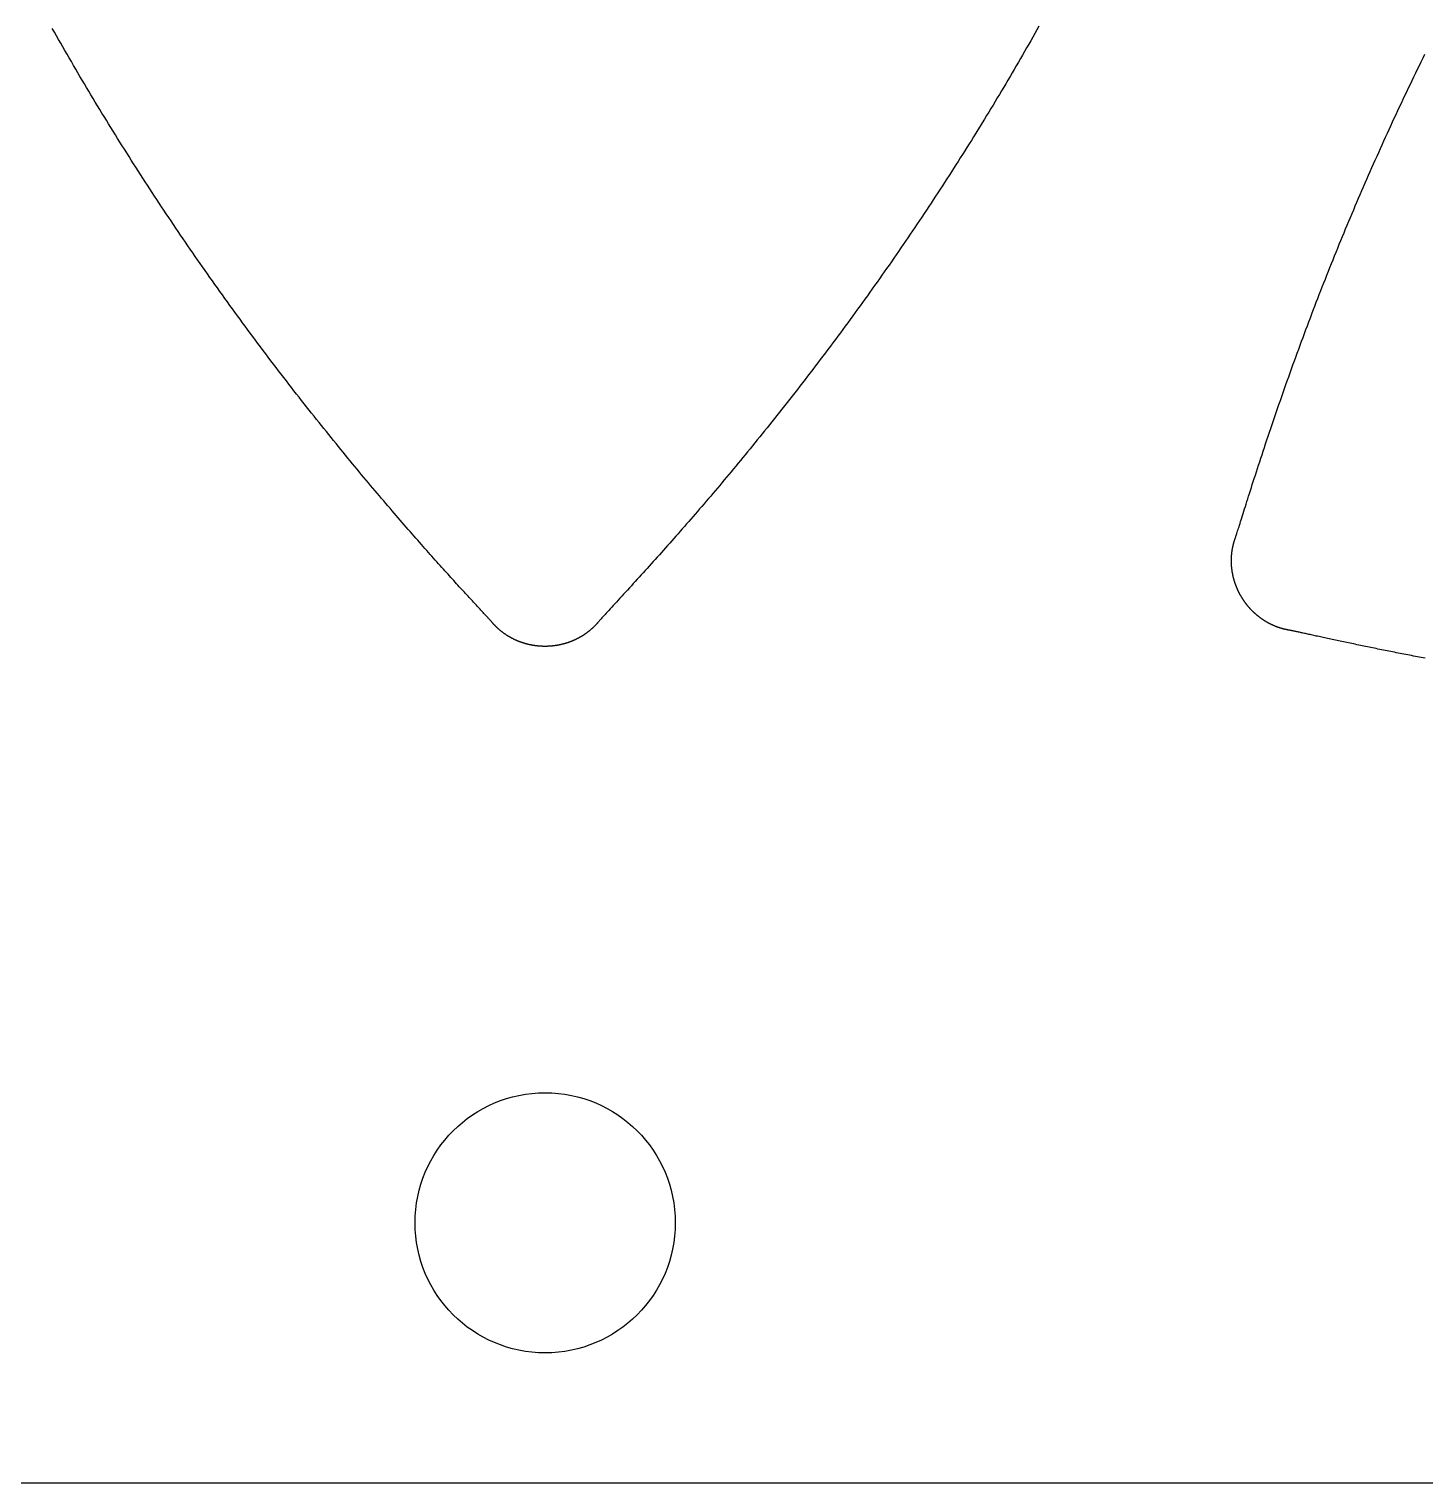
# Model space of a CAD drawing. Extents: x -3 to 136, y 0 to 121.
# Drawn here: x 60.72 to 76.81, y 0 to 16.77 of the extents above; entities that cross this region are included whole.
import ezdxf

# ---------------------------------------------------------------- set-up
doc = ezdxf.new("R2010")
doc.units = 0
doc.layers.get('0').update_dxf_attribs({"linetype": 'CONTINUOUS'})

msp = doc.modelspace()

# ---------------------------------------------------------------- linework, layer by layer
msp.add_lwpolyline([(69.26408, 119.9689, 0.57735027), (64.06792, 119.9689), (-2.59808, 4.5, 0.57735027), (0, 0), (133.332, 0, 0.57735027), (135.93008, 4.5)], format="xyb", close=True)
for points in [[(66.0516, 9.92688, 0), (66.049, 9.92993, 0), (66.046, 9.93335, 0), (66.0428, 9.93712, 0), (66.0391, 9.94126, 0), (66.0351, 9.94575, 0), (66.0308, 9.95061, 0), (66.0261, 9.95582, 0), (66.021, 9.96138, 0), (66.0156, 9.9673, 0), (66.0099, 9.97358, 0), (66.0038, 9.9802, 0), (65.9974, 9.98717, 0), (65.9907, 9.9945, 0), (65.9837, 10.0022, 0), (65.9763, 10.0102, 0), (65.9685, 10.0185, 0), (65.9605, 10.0273, 0), (65.9521, 10.0363, 0), (65.9435, 10.0457, 0), (65.9345, 10.0554, 0), (65.9251, 10.0655, 0), (65.9155, 10.0759, 0), (65.9056, 10.0866, 0), (65.8953, 10.0977, 0), (65.8848, 10.1091, 0), (65.8739, 10.1209, 0), (65.8628, 10.1329, 0), (65.8513, 10.1453, 0), (65.8396, 10.1581, 0), (65.8275, 10.1711, 0), (65.8152, 10.1845, 0), (65.8026, 10.1982, 0), (65.7897, 10.2122, 0), (65.7765, 10.2266, 0), (65.763, 10.2413, 0), (65.7492, 10.2562, 0), (65.7352, 10.2715, 0), (65.7209, 10.2872, 0), (65.7063, 10.3031, 0), (65.6914, 10.3194, 0), (65.6763, 10.3359, 0), (65.6609, 10.3528, 0), (65.6452, 10.37, 0), (65.6293, 10.3875, 0), (65.6131, 10.4053, 0), (65.5967, 10.4234, 0), (65.58, 10.4418, 0), (65.5631, 10.4605, 0), (65.5459, 10.4795, 0), (65.5284, 10.4988, 0), (65.5107, 10.5185, 0), (65.4928, 10.5384, 0), (65.4746, 10.5586, 0), (65.4562, 10.5791, 0), (65.4376, 10.5999, 0), (65.4187, 10.621, 0), (65.3996, 10.6424, 0), (65.3802, 10.664, 0), (65.3606, 10.686, 0), (65.3408, 10.7083, 0), (65.3208, 10.7308, 0), (65.3006, 10.7536, 0), (65.2801, 10.7767, 0), (65.2594, 10.8001, 0), (65.2386, 10.8238, 0), (65.2175, 10.8477, 0), (65.1962, 10.872, 0), (65.1746, 10.8965, 0), (65.1529, 10.9213, 0), (65.131, 10.9463, 0), (65.1089, 10.9716, 0), (65.0866, 10.9972, 0), (65.0641, 11.0231, 0), (65.0413, 11.0493, 0), (65.0185, 11.0757, 0), (64.9954, 11.1023, 0), (64.9721, 11.1293, 0), (64.9486, 11.1565, 0), (64.925, 11.184, 0), (64.9012, 11.2117, 0), (64.8772, 11.2397, 0), (64.853, 11.2679, 0), (64.8287, 11.2964, 0), (64.8042, 11.3252, 0), (64.7795, 11.3542, 0), (64.7547, 11.3835, 0), (64.7297, 11.413, 0), (64.7045, 11.4428, 0), (64.6792, 11.4728, 0), (64.6537, 11.5031, 0), (64.6281, 11.5336, 0), (64.6023, 11.5644, 0), (64.5764, 11.5954, 0), (64.5503, 11.6267, 0), (64.5241, 11.6582, 0), (64.4977, 11.6899, 0), (64.4712, 11.7219, 0), (64.4446, 11.7541, 0), (64.4178, 11.7865, 0), (64.3909, 11.8192, 0), (64.3639, 11.8522, 0), (64.3367, 11.8853, 0), (64.3094, 11.9187, 0), (64.282, 11.9523, 0), (64.2545, 11.9862, 0), (64.2268, 12.0202, 0), (64.199, 12.0545, 0), (64.1712, 12.0891, 0), (64.1432, 12.1238, 0), (64.115, 12.1588, 0), (64.0868, 12.194, 0), (64.0585, 12.2294, 0), (64.0301, 12.265, 0), (64.0016, 12.3009, 0), (63.9729, 12.3369, 0), (63.9442, 12.3732, 0), (63.9154, 12.4097, 0), (63.8865, 12.4464, 0), (63.8575, 12.4833, 0), (63.8284, 12.5204, 0), (63.7993, 12.5578, 0), (63.77, 12.5953, 0), (63.7407, 12.633, 0), (63.7113, 12.671, 0), (63.6818, 12.7091, 0), (63.6523, 12.7475, 0), (63.6226, 12.786, 0), (63.593, 12.8248, 0), (63.5632, 12.8637, 0), (63.5334, 12.9029, 0), (63.5035, 12.9422, 0), (63.4736, 12.9818, 0), (63.4436, 13.0214, 0), (63.4137, 13.0611, 0), (63.3839, 13.1008, 0), (63.3542, 13.1406, 0), (63.3245, 13.1804, 0), (63.2949, 13.2202, 0), (63.2653, 13.26, 0), (63.2358, 13.2999, 0), (63.2064, 13.3398, 0), (63.177, 13.3798, 0), (63.1477, 13.4198, 0), (63.1184, 13.4598, 0), (63.0893, 13.4999, 0), (63.0601, 13.54, 0), (63.0311, 13.5801, 0), (63.0021, 13.6203, 0), (62.9732, 13.6605, 0), (62.9443, 13.7007, 0), (62.9155, 13.7409, 0), (62.8868, 13.7812, 0), (62.8581, 13.8216, 0), (62.8295, 13.8619, 0), (62.8009, 13.9023, 0), (62.7724, 13.9428, 0), (62.744, 13.9832, 0), (62.7156, 14.0238, 0), (62.6873, 14.0643, 0), (62.6591, 14.1049, 0), (62.6309, 14.1455, 0), (62.6028, 14.1861, 0), (62.5748, 14.2268, 0), (62.5468, 14.2675, 0), (62.5189, 14.3082, 0), (62.491, 14.349, 0), (62.4632, 14.3898, 0), (62.4355, 14.4307, 0), (62.4078, 14.4716, 0), (62.3802, 14.5125, 0), (62.3527, 14.5535, 0), (62.3252, 14.5944, 0), (62.2978, 14.6355, 0), (62.2704, 14.6765, 0), (62.2432, 14.7176, 0), (62.2159, 14.7588, 0), (62.1888, 14.7999, 0), (62.1617, 14.8411, 0), (62.1346, 14.8824, 0), (62.1077, 14.9236, 0), (62.0807, 14.9649, 0), (62.0539, 15.0063, 0), (62.0271, 15.0477, 0), (62.0004, 15.0891, 0), (61.9737, 15.1305, 0), (61.9471, 15.172, 0), (61.9206, 15.2135, 0), (61.8941, 15.2551, 0), (61.8677, 15.2967, 0), (61.8414, 15.3383, 0), (61.8151, 15.3799, 0), (61.7888, 15.4216, 0), (61.7627, 15.4634, 0), (61.7366, 15.5051, 0), (61.7106, 15.5469, 0), (61.6846, 15.5888, 0), (61.6587, 15.6307, 0), (61.6328, 15.6726, 0), (61.6071, 15.7145, 0), (61.5813, 15.7565, 0), (61.5557, 15.7985, 0), (61.5301, 15.8406, 0), (61.5045, 15.8827, 0), (61.4791, 15.9248, 0), (61.4537, 15.967, 0), (61.4283, 16.0092, 0), (61.403, 16.0514, 0), (61.3778, 16.0937, 0), (61.3527, 16.136, 0), (61.3276, 16.1783, 0), (61.3025, 16.2207, 0), (61.2776, 16.2631, 0), (61.2527, 16.3056, 0), (61.2278, 16.348, 0), (61.203, 16.3906, 0), (61.1783, 16.4331, 0), (61.1537, 16.4757, 0), (61.1291, 16.5184, 0), (61.1045, 16.561, 0), (61.0801, 16.6037, 0), (61.0557, 16.6465, 0), (61.0313, 16.6893, 0), (61.007, 16.7321, 0), (60.9828, 16.7749, 0)], [(72.3594, 16.7991, 0), (72.336, 16.7575, 0), (72.3125, 16.7158, 0), (72.289, 16.6743, 0), (72.2654, 16.6327, 0), (72.2417, 16.5912, 0), (72.218, 16.5497, 0), (72.1942, 16.5082, 0), (72.1703, 16.4668, 0), (72.1464, 16.4254, 0), (72.1225, 16.3841, 0), (72.0984, 16.3427, 0), (72.0744, 16.3015, 0), (72.0502, 16.2602, 0), (72.026, 16.219, 0), (72.0018, 16.1778, 0), (71.9774, 16.1367, 0), (71.9531, 16.0956, 0), (71.9286, 16.0545, 0), (71.9041, 16.0135, 0), (71.8796, 15.9725, 0), (71.855, 15.9315, 0), (71.8303, 15.8906, 0), (71.8056, 15.8497, 0), (71.7808, 15.8088, 0), (71.7559, 15.768, 0), (71.731, 15.7272, 0), (71.706, 15.6865, 0), (71.681, 15.6457, 0), (71.6559, 15.6051, 0), (71.6308, 15.5644, 0), (71.6056, 15.5238, 0), (71.5803, 15.4832, 0), (71.555, 15.4426, 0), (71.5296, 15.4021, 0), (71.5041, 15.3616, 0), (71.4786, 15.3212, 0), (71.4531, 15.2808, 0), (71.4275, 15.2404, 0), (71.4018, 15.2001, 0), (71.376, 15.1597, 0), (71.3502, 15.1195, 0), (71.3244, 15.0792, 0), (71.2984, 15.039, 0), (71.2725, 14.9988, 0), (71.2464, 14.9587, 0), (71.2203, 14.9186, 0), (71.1942, 14.8785, 0), (71.1679, 14.8385, 0), (71.1417, 14.7985, 0), (71.1153, 14.7585, 0), (71.0889, 14.7185, 0), (71.0625, 14.6786, 0), (71.036, 14.6388, 0), (71.0094, 14.5989, 0), (70.9827, 14.5591, 0), (70.956, 14.5193, 0), (70.9293, 14.4796, 0), (70.9025, 14.4399, 0), (70.8756, 14.4002, 0), (70.8486, 14.3606, 0), (70.8216, 14.3209, 0), (70.7946, 14.2814, 0), (70.7675, 14.2418, 0), (70.7403, 14.2023, 0), (70.7131, 14.1628, 0), (70.6858, 14.1234, 0), (70.6584, 14.084, 0), (70.631, 14.0446, 0), (70.6035, 14.0053, 0), (70.576, 13.9659, 0), (70.5484, 13.9267, 0), (70.5207, 13.8874, 0), (70.493, 13.8482, 0), (70.4652, 13.809, 0), (70.4374, 13.7699, 0), (70.4095, 13.7307, 0), (70.3815, 13.6917, 0), (70.3535, 13.6526, 0), (70.3254, 13.6136, 0), (70.2973, 13.5746, 0), (70.2691, 13.5356, 0), (70.2408, 13.4967, 0), (70.2125, 13.4578, 0), (70.1841, 13.4189, 0), (70.1556, 13.3801, 0), (70.1271, 13.3413, 0), (70.0986, 13.3026, 0), (70.0699, 13.2638, 0), (70.0413, 13.2251, 0), (70.0125, 13.1865, 0), (69.9837, 13.1478, 0), (69.9548, 13.1092, 0), (69.9259, 13.0706, 0), (69.8969, 13.0321, 0), (69.8679, 12.9936, 0), (69.8387, 12.9551, 0), (69.8096, 12.9166, 0), (69.7803, 12.8782, 0), (69.751, 12.8398, 0), (69.7217, 12.8015, 0), (69.6923, 12.7632, 0), (69.6628, 12.7249, 0), (69.6333, 12.6866, 0), (69.6037, 12.6484, 0), (69.574, 12.6102, 0), (69.5443, 12.572, 0), (69.5146, 12.534, 0), (69.485, 12.4962, 0), (69.4555, 12.4586, 0), (69.4262, 12.4213, 0), (69.397, 12.3843, 0), (69.3679, 12.3475, 0), (69.3389, 12.311, 0), (69.31, 12.2747, 0), (69.2813, 12.2387, 0), (69.2527, 12.2029, 0), (69.2242, 12.1674, 0), (69.1959, 12.1321, 0), (69.1676, 12.097, 0), (69.1395, 12.0622, 0), (69.1115, 12.0276, 0), (69.0836, 11.9932, 0), (69.0558, 11.959, 0), (69.0281, 11.9251, 0), (69.0006, 11.8914, 0), (68.9731, 11.858, 0), (68.9458, 11.8247, 0), (68.9186, 11.7917, 0), (68.8915, 11.7589, 0), (68.8645, 11.7263, 0), (68.8376, 11.6939, 0), (68.8108, 11.6618, 0), (68.7842, 11.6298, 0), (68.7576, 11.598, 0), (68.7311, 11.5665, 0), (68.7048, 11.5351, 0), (68.6785, 11.5039, 0), (68.6524, 11.473, 0), (68.6264, 11.4422, 0), (68.6004, 11.4116, 0), (68.5746, 11.3813, 0), (68.5489, 11.3511, 0), (68.5232, 11.3211, 0), (68.4977, 11.2912, 0), (68.4722, 11.2616, 0), (68.4469, 11.2321, 0), (68.4217, 11.2028, 0), (68.3965, 11.1737, 0), (68.3714, 11.1448, 0), (68.3465, 11.116, 0), (68.3216, 11.0874, 0), (68.2969, 11.059, 0), (68.2722, 11.0307, 0), (68.2476, 11.0026, 0), (68.2231, 10.9746, 0), (68.1987, 10.9468, 0), (68.1744, 10.9192, 0), (68.1501, 10.8917, 0), (68.126, 10.8644, 0), (68.1019, 10.8372, 0), (68.0779, 10.8102, 0), (68.0541, 10.7833, 0), (68.0303, 10.7565, 0), (68.0065, 10.7299, 0), (67.9829, 10.7035, 0), (67.9593, 10.6771, 0), (67.9359, 10.6509, 0), (67.9125, 10.6249, 0), (67.8892, 10.5989, 0), (67.8659, 10.5731, 0), (67.8428, 10.5474, 0), (67.8197, 10.5219, 0), (67.7967, 10.4964, 0), (67.7738, 10.4711, 0), (67.7509, 10.4459, 0), (67.7281, 10.4208, 0), (67.7054, 10.3958, 0), (67.6828, 10.371, 0), (67.6602, 10.3462, 0), (67.6377, 10.3216, 0), (67.6153, 10.297, 0), (67.593, 10.2726, 0), (67.5709, 10.2485, 0), (67.5494, 10.225, 0), (67.5284, 10.2021, 0), (67.508, 10.1799, 0), (67.4883, 10.1584, 0), (67.4692, 10.1376, 0), (67.4507, 10.1175, 0), (67.4331, 10.0983, 0), (67.4161, 10.0798, 0), (67.3999, 10.0622, 0), (67.3846, 10.0454, 0), (67.37, 10.0296, 0), (67.3564, 10.0147, 0), (67.3436, 10.0007, 0), (67.3318, 9.98772, 0), (67.3209, 9.97575, 0), (67.311, 9.96483, 0), (67.3021, 9.95498, 0), (67.2943, 9.94623, 0), (67.2876, 9.93861, 0), (67.282, 9.93215, 0), (67.2775, 9.92688, 0)], [(74.6245, 10.8972, 0), (74.6266, 10.9031, 0), (74.629, 10.9101, 0), (74.6318, 10.9184, 0), (74.6349, 10.928, 0), (74.6384, 10.9387, 0), (74.6423, 10.9506, 0), (74.6465, 10.9637, 0), (74.651, 10.978, 0), (74.6559, 10.9934, 0), (74.6611, 11.0099, 0), (74.6666, 11.0275, 0), (74.6725, 11.0462, 0), (74.6787, 11.0659, 0), (74.6852, 11.0867, 0), (74.6921, 11.1086, 0), (74.6992, 11.1314, 0), (74.7067, 11.1553, 0), (74.7145, 11.1801, 0), (74.7226, 11.206, 0), (74.731, 11.2327, 0), (74.7398, 11.2604, 0), (74.7488, 11.289, 0), (74.7581, 11.3185, 0), (74.7677, 11.3489, 0), (74.7776, 11.3802, 0), (74.7878, 11.4123, 0), (74.7983, 11.4452, 0), (74.8091, 11.479, 0), (74.8201, 11.5135, 0), (74.8315, 11.5489, 0), (74.8431, 11.585, 0), (74.8549, 11.6218, 0), (74.8671, 11.6594, 0), (74.8795, 11.6977, 0), (74.8922, 11.7366, 0), (74.9051, 11.7763, 0), (74.9183, 11.8166, 0), (74.9318, 11.8576, 0), (74.9455, 11.8992, 0), (74.9595, 11.9414, 0), (74.9737, 11.9842, 0), (74.9881, 12.0276, 0), (75.0028, 12.0715, 0), (75.0178, 12.116, 0), (75.0329, 12.161, 0), (75.0483, 12.2065, 0), (75.064, 12.2525, 0), (75.0797, 12.2987, 0), (75.0955, 12.3448, 0), (75.1113, 12.3908, 0), (75.1272, 12.4367, 0), (75.1431, 12.4827, 0), (75.1591, 12.5285, 0), (75.1751, 12.5743, 0), (75.1912, 12.6201, 0), (75.2073, 12.6658, 0), (75.2234, 12.7115, 0), (75.2397, 12.7571, 0), (75.2559, 12.8026, 0), (75.2722, 12.8481, 0), (75.2886, 12.8936, 0), (75.305, 12.939, 0), (75.3215, 12.9844, 0), (75.338, 13.0298, 0), (75.3546, 13.075, 0), (75.3712, 13.1203, 0), (75.3878, 13.1655, 0), (75.4046, 13.2107, 0), (75.4214, 13.2558, 0), (75.4382, 13.3009, 0), (75.4551, 13.3459, 0), (75.472, 13.3909, 0), (75.489, 13.4359, 0), (75.5061, 13.4808, 0), (75.5232, 13.5257, 0), (75.5403, 13.5706, 0), (75.5576, 13.6154, 0), (75.5748, 13.6602, 0), (75.5922, 13.705, 0), (75.6096, 13.7497, 0), (75.627, 13.7944, 0), (75.6445, 13.8391, 0), (75.6621, 13.8837, 0), (75.6797, 13.9283, 0), (75.6974, 13.9729, 0), (75.7152, 14.0174, 0), (75.733, 14.0619, 0), (75.7509, 14.1064, 0), (75.7688, 14.1509, 0), (75.7868, 14.1954, 0), (75.8048, 14.2398, 0), (75.8229, 14.2842, 0), (75.8411, 14.3286, 0), (75.8594, 14.3729, 0), (75.8777, 14.4172, 0), (75.896, 14.4616, 0), (75.9145, 14.5058, 0), (75.933, 14.5501, 0), (75.9515, 14.5944, 0), (75.9702, 14.6386, 0), (75.9889, 14.6828, 0), (76.0076, 14.727, 0), (76.0264, 14.7712, 0), (76.0453, 14.8154, 0), (76.0643, 14.8596, 0), (76.0833, 14.9037, 0), (76.1024, 14.9479, 0), (76.1216, 14.992, 0), (76.1408, 15.0361, 0), (76.1601, 15.0802, 0), (76.1795, 15.1243, 0), (76.1989, 15.1684, 0), (76.2184, 15.2125, 0), (76.238, 15.2565, 0), (76.2577, 15.3006, 0), (76.2774, 15.3446, 0), (76.2972, 15.3886, 0), (76.317, 15.4326, 0), (76.3369, 15.4765, 0), (76.3568, 15.5204, 0), (76.3768, 15.5643, 0), (76.3969, 15.6081, 0), (76.417, 15.6518, 0), (76.4372, 15.6956, 0), (76.4574, 15.7393, 0), (76.4777, 15.7829, 0), (76.498, 15.8265, 0), (76.5184, 15.8701, 0), (76.5389, 15.9137, 0), (76.5594, 15.9572, 0), (76.58, 16.0006, 0), (76.6006, 16.0441, 0), (76.6213, 16.0875, 0), (76.6421, 16.1308, 0), (76.6629, 16.1741, 0), (76.6838, 16.2174, 0), (76.7047, 16.2606, 0), (76.7257, 16.3038, 0), (76.7467, 16.347, 0), (76.7678, 16.3901, 0), (76.789, 16.4332, 0), (76.8102, 16.4763, 0)], [(75.2374, 9.83555, 0), (75.2339, 9.83619, 0), (75.2303, 9.83684, 0), (75.2267, 9.83751, 0), (75.2232, 9.8382, 0), (75.2196, 9.8389, 0), (75.216, 9.83962, 0), (75.2125, 9.84036, 0), (75.2089, 9.84112, 0), (75.2054, 9.84189, 0), (75.2018, 9.84269, 0), (75.1983, 9.8435, 0), (75.1948, 9.84432, 0), (75.1912, 9.84517, 0), (75.1877, 9.84603, 0), (75.1842, 9.84691, 0), (75.1807, 9.8478, 0), (75.1772, 9.84871, 0), (75.1736, 9.84964, 0), (75.1701, 9.85059, 0), (75.1666, 9.85155, 0), (75.1632, 9.85254, 0), (75.1597, 9.85353, 0), (75.1562, 9.85455, 0), (75.1527, 9.85558, 0), (75.1492, 9.85663, 0), (75.1458, 9.85769, 0), (75.1423, 9.85877, 0), (75.1388, 9.85987, 0), (75.1354, 9.86098, 0), (75.1319, 9.86211, 0), (75.1285, 9.86326, 0), (75.1251, 9.86443, 0), (75.1216, 9.86561, 0), (75.1182, 9.8668, 0), (75.1148, 9.86802, 0), (75.1114, 9.86925, 0), (75.108, 9.87049, 0), (75.1045, 9.87175, 0), (75.1011, 9.87303, 0), (75.0978, 9.87433, 0), (75.0944, 9.87564, 0), (75.091, 9.87696, 0), (75.0876, 9.87831, 0), (75.0843, 9.87967, 0), (75.0809, 9.88104, 0), (75.0775, 9.88243, 0), (75.0742, 9.88384, 0), (75.0708, 9.88526, 0), (75.0675, 9.8867, 0), (75.0642, 9.88815, 0), (75.0609, 9.88962, 0), (75.0575, 9.89111, 0), (75.0542, 9.89261, 0), (75.0509, 9.89412, 0), (75.0476, 9.89565, 0), (75.0443, 9.8972, 0), (75.0411, 9.89876, 0), (75.0378, 9.90034, 0), (75.0345, 9.90194, 0), (75.0313, 9.90355, 0), (75.028, 9.90517, 0), (75.0248, 9.90681, 0), (75.0215, 9.90846, 0), (75.0183, 9.91013, 0), (75.0151, 9.91182, 0), (75.0118, 9.91352, 0), (75.0086, 9.91523, 0), (75.0054, 9.91696, 0), (75.0023, 9.9187, 0), (74.9991, 9.92046, 0), (74.9959, 9.92223, 0), (74.9927, 9.92402, 0), (74.9896, 9.92582, 0), (74.9864, 9.92763, 0), (74.9833, 9.92946, 0), (74.9802, 9.93131, 0), (74.977, 9.93317, 0), (74.9739, 9.93504, 0), (74.9708, 9.93692, 0), (74.9677, 9.93882, 0), (74.9646, 9.94074, 0), (74.9616, 9.94267, 0), (74.9585, 9.94461, 0), (74.9554, 9.94657, 0), (74.9524, 9.94854, 0), (74.9493, 9.95052, 0), (74.9463, 9.95252, 0), (74.9433, 9.95453, 0), (74.9403, 9.95655, 0), (74.9373, 9.95859, 0), (74.9343, 9.96064, 0), (74.9313, 9.96271, 0), (74.9283, 9.96479, 0), (74.9253, 9.96688, 0), (74.9224, 9.96899, 0), (74.9194, 9.97111, 0), (74.9165, 9.97324, 0), (74.9135, 9.97539, 0), (74.9106, 9.97755, 0), (74.9077, 9.97972, 0), (74.9048, 9.98191, 0), (74.9019, 9.9841, 0), (74.899, 9.98632, 0), (74.8962, 9.98854, 0), (74.8933, 9.99078, 0), (74.8905, 9.99303, 0), (74.8876, 9.99529, 0), (74.8848, 9.99757, 0), (74.882, 9.99986, 0), (74.8791, 10.0022, 0), (74.8763, 10.0045, 0), (74.8736, 10.0068, 0), (74.8708, 10.0091, 0), (74.868, 10.0115, 0), (74.8652, 10.0139, 0), (74.8625, 10.0162, 0), (74.8597, 10.0186, 0), (74.857, 10.021, 0), (74.8543, 10.0234, 0), (74.8516, 10.0259, 0), (74.8489, 10.0283, 0), (74.8462, 10.0308, 0), (74.8435, 10.0332, 0), (74.8409, 10.0357, 0), (74.8382, 10.0382, 0), (74.8356, 10.0407, 0), (74.8329, 10.0432, 0), (74.8303, 10.0457, 0), (74.8277, 10.0483, 0), (74.8251, 10.0508, 0), (74.8225, 10.0534, 0), (74.8199, 10.0559, 0), (74.8174, 10.0585, 0), (74.8148, 10.0611, 0), (74.8123, 10.0637, 0), (74.8098, 10.0663, 0), (74.8072, 10.0689, 0), (74.8047, 10.0716, 0), (74.8022, 10.0742, 0), (74.7998, 10.0769, 0), (74.7973, 10.0795, 0), (74.7948, 10.0822, 0), (74.7924, 10.0849, 0), (74.79, 10.0876, 0), (74.7875, 10.0903, 0), (74.7851, 10.093, 0), (74.7827, 10.0958, 0), (74.7804, 10.0985, 0), (74.778, 10.1013, 0), (74.7756, 10.104, 0), (74.7733, 10.1068, 0), (74.7709, 10.1096, 0), (74.7686, 10.1124, 0), (74.7663, 10.1152, 0), (74.764, 10.118, 0), (74.7617, 10.1208, 0), (74.7595, 10.1236, 0), (74.7572, 10.1265, 0), (74.7549, 10.1293, 0), (74.7527, 10.1322, 0), (74.7505, 10.135, 0), (74.7483, 10.1379, 0), (74.7461, 10.1408, 0), (74.7439, 10.1437, 0), (74.7417, 10.1466, 0), (74.7396, 10.1495, 0), (74.7374, 10.1525, 0), (74.7353, 10.1554, 0), (74.7332, 10.1583, 0), (74.7311, 10.1613, 0), (74.729, 10.1643, 0), (74.7269, 10.1672, 0), (74.7248, 10.1702, 0), (74.7228, 10.1732, 0), (74.7207, 10.1762, 0), (74.7187, 10.1792, 0), (74.7167, 10.1822, 0), (74.7147, 10.1853, 0), (74.7127, 10.1883, 0), (74.7107, 10.1913, 0), (74.7087, 10.1944, 0), (74.7068, 10.1974, 0), (74.7049, 10.2005, 0), (74.7029, 10.2036, 0), (74.701, 10.2067, 0), (74.6991, 10.2098, 0), (74.6972, 10.2129, 0), (74.6954, 10.216, 0), (74.6935, 10.2191, 0), (74.6917, 10.2222, 0), (74.6899, 10.2254, 0), (74.688, 10.2285, 0), (74.6862, 10.2317, 0), (74.6845, 10.2348, 0), (74.6827, 10.238, 0), (74.6809, 10.2412, 0), (74.6792, 10.2444, 0), (74.6774, 10.2476, 0), (74.6757, 10.2508, 0), (74.674, 10.254, 0), (74.6723, 10.2572, 0), (74.6706, 10.2604, 0), (74.669, 10.2637, 0), (74.6673, 10.2669, 0), (74.6657, 10.2701, 0), (74.6641, 10.2734, 0), (74.6625, 10.2767, 0), (74.6609, 10.2799, 0), (74.6593, 10.2832, 0), (74.6577, 10.2865, 0), (74.6562, 10.2898, 0), (74.6547, 10.2931, 0), (74.6531, 10.2964, 0), (74.6516, 10.2997, 0), (74.6501, 10.303, 0), (74.6487, 10.3063, 0), (74.6472, 10.3097, 0), (74.6457, 10.313, 0), (74.6443, 10.3164, 0), (74.6429, 10.3197, 0), (74.6415, 10.3231, 0), (74.6401, 10.3264, 0), (74.6387, 10.3298, 0), (74.6374, 10.3332, 0), (74.636, 10.3365, 0), (74.6347, 10.3399, 0), (74.6334, 10.3433, 0), (74.6321, 10.3467, 0), (74.6308, 10.3501, 0), (74.6295, 10.3535, 0), (74.6283, 10.3569, 0), (74.627, 10.3603, 0), (74.6258, 10.3638, 0), (74.6246, 10.3672, 0), (74.6234, 10.3706, 0), (74.6222, 10.3741, 0), (74.6211, 10.3775, 0), (74.6199, 10.3809, 0), (74.6188, 10.3844, 0), (74.6177, 10.3879, 0), (74.6166, 10.3913, 0), (74.6155, 10.3948, 0), (74.6144, 10.3982, 0), (74.6134, 10.4017, 0), (74.6123, 10.4052, 0), (74.6113, 10.4087, 0), (74.6103, 10.4122, 0), (74.6093, 10.4157, 0), (74.6083, 10.4192, 0), (74.6074, 10.4226, 0), (74.6064, 10.4262, 0), (74.6055, 10.4297, 0), (74.6046, 10.4332, 0), (74.6037, 10.4367, 0), (74.6028, 10.4402, 0), (74.6019, 10.4437, 0), (74.601, 10.4473, 0), (74.6002, 10.4508, 0), (74.5994, 10.4543, 0), (74.5986, 10.4579, 0), (74.5978, 10.4614, 0), (74.597, 10.4649, 0), (74.5963, 10.4685, 0), (74.5955, 10.472, 0), (74.5948, 10.4756, 0), (74.5941, 10.4791, 0), (74.5934, 10.4827, 0), (74.5927, 10.4863, 0), (74.592, 10.4898, 0), (74.5914, 10.4934, 0), (74.5908, 10.497, 0), (74.5901, 10.5005, 0), (74.5895, 10.5041, 0), (74.589, 10.5077, 0), (74.5884, 10.5113, 0), (74.5878, 10.5149, 0), (74.5873, 10.5185, 0), (74.5868, 10.5221, 0), (74.5863, 10.5256, 0), (74.5858, 10.5292, 0), (74.5853, 10.5328, 0), (74.5849, 10.5364, 0), (74.5844, 10.54, 0), (74.584, 10.5436, 0), (74.5836, 10.5473, 0), (74.5832, 10.5509, 0), (74.5828, 10.5545, 0), (74.5825, 10.5581, 0), (74.5821, 10.5617, 0), (74.5818, 10.5653, 0), (74.5815, 10.5689, 0), (74.5812, 10.5726, 0), (74.5809, 10.5762, 0), (74.5806, 10.5798, 0), (74.5804, 10.5834, 0), (74.5802, 10.5871, 0), (74.58, 10.5907, 0), (74.5798, 10.5943, 0), (74.5796, 10.5979, 0), (74.5794, 10.6016, 0), (74.5793, 10.6052, 0), (74.5792, 10.6088, 0), (74.579, 10.6125, 0), (74.5789, 10.6161, 0), (74.5789, 10.6197, 0), (74.5788, 10.6234, 0), (74.5788, 10.627, 0), (74.5787, 10.6307, 0), (74.5787, 10.6343, 0), (74.5787, 10.6379, 0), (74.5787, 10.6416, 0), (74.5788, 10.6452, 0), (74.5788, 10.6488, 0), (74.5789, 10.6525, 0), (74.579, 10.6561, 0), (74.5791, 10.6597, 0), (74.5792, 10.6633, 0), (74.5794, 10.667, 0), (74.5795, 10.6706, 0), (74.5797, 10.6742, 0), (74.5799, 10.6778, 0), (74.5801, 10.6815, 0), (74.5803, 10.6851, 0), (74.5805, 10.6887, 0), (74.5808, 10.6923, 0), (74.5811, 10.6959, 0), (74.5813, 10.6996, 0), (74.5817, 10.7032, 0), (74.582, 10.7068, 0), (74.5823, 10.7104, 0), (74.5827, 10.714, 0), (74.583, 10.7176, 0), (74.5834, 10.7212, 0), (74.5838, 10.7248, 0), (74.5843, 10.7284, 0), (74.5847, 10.732, 0), (74.5852, 10.7356, 0), (74.5856, 10.7392, 0), (74.5861, 10.7428, 0), (74.5866, 10.7464, 0), (74.5872, 10.75, 0), (74.5877, 10.7535, 0), (74.5883, 10.7571, 0), (74.5888, 10.7607, 0), (74.5894, 10.7643, 0), (74.59, 10.7678, 0), (74.5907, 10.7714, 0), (74.5913, 10.775, 0), (74.592, 10.7785, 0), (74.5926, 10.7821, 0), (74.5933, 10.7856, 0), (74.594, 10.7892, 0), (74.5948, 10.7927, 0), (74.5955, 10.7963, 0), (74.5963, 10.7998, 0), (74.597, 10.8034, 0), (74.5978, 10.8069, 0), (74.5986, 10.8104, 0), (74.5995, 10.814, 0), (74.6003, 10.8175, 0), (74.6012, 10.821, 0), (74.6021, 10.8245, 0), (74.603, 10.828, 0), (74.6039, 10.8315, 0), (74.6048, 10.835, 0), (74.6058, 10.8385, 0), (74.6067, 10.842, 0), (74.6077, 10.8455, 0), (74.6087, 10.849, 0), (74.6097, 10.8525, 0), (74.6107, 10.8559, 0), (74.6118, 10.8594, 0), (74.6129, 10.8629, 0), (74.614, 10.8663, 0), (74.6151, 10.8698, 0), (74.6162, 10.8732, 0), (74.6173, 10.8767, 0), (74.6185, 10.8801, 0), (74.6196, 10.8836, 0), (74.6208, 10.887, 0), (74.622, 10.8904, 0), (74.6232, 10.8938, 0), (74.6245, 10.8972, 0)], [(67.2775, 9.92688, 0), (67.2752, 9.9241, 0), (67.2728, 9.92133, 0), (67.2704, 9.91858, 0), (67.2681, 9.91583, 0), (67.2657, 9.9131, 0), (67.2633, 9.91038, 0), (67.2608, 9.90767, 0), (67.2584, 9.90497, 0), (67.256, 9.90229, 0), (67.2535, 9.89961, 0), (67.251, 9.89695, 0), (67.2486, 9.89431, 0), (67.2461, 9.89167, 0), (67.2435, 9.88905, 0), (67.241, 9.88644, 0), (67.2385, 9.88384, 0), (67.2359, 9.88125, 0), (67.2334, 9.87868, 0), (67.2308, 9.87612, 0), (67.2282, 9.87357, 0), (67.2256, 9.87104, 0), (67.223, 9.86852, 0), (67.2204, 9.86601, 0), (67.2178, 9.86351, 0), (67.2151, 9.86102, 0), (67.2125, 9.85855, 0), (67.2098, 9.85609, 0), (67.2071, 9.85365, 0), (67.2044, 9.85121, 0), (67.2017, 9.84879, 0), (67.199, 9.84638, 0), (67.1963, 9.84399, 0), (67.1936, 9.84161, 0), (67.1908, 9.83924, 0), (67.188, 9.83688, 0), (67.1853, 9.83454, 0), (67.1825, 9.83221, 0), (67.1797, 9.82989, 0), (67.1769, 9.82759, 0), (67.1741, 9.8253, 0), (67.1712, 9.82302, 0), (67.1684, 9.82076, 0), (67.1656, 9.81851, 0), (67.1627, 9.81627, 0), (67.1598, 9.81405, 0), (67.1569, 9.81184, 0), (67.154, 9.80964, 0), (67.1511, 9.80746, 0), (67.1482, 9.80529, 0), (67.1453, 9.80313, 0), (67.1424, 9.80099, 0), (67.1394, 9.79886, 0), (67.1365, 9.79675, 0), (67.1335, 9.79464, 0), (67.1305, 9.79256, 0), (67.1276, 9.79048, 0), (67.1246, 9.78842, 0), (67.1216, 9.78637, 0), (67.1185, 9.78434, 0), (67.1155, 9.78232, 0), (67.1125, 9.78031, 0), (67.1094, 9.77832, 0), (67.1064, 9.77634, 0), (67.1033, 9.77438, 0), (67.1003, 9.77243, 0), (67.0972, 9.7705, 0), (67.0941, 9.76858, 0), (67.091, 9.76667, 0), (67.0879, 9.76478, 0), (67.0848, 9.7629, 0), (67.0817, 9.76104, 0), (67.0785, 9.75919, 0), (67.0754, 9.75736, 0), (67.0722, 9.75554, 0), (67.0691, 9.75374, 0), (67.0659, 9.75195, 0), (67.0628, 9.75017, 0), (67.0596, 9.74841, 0), (67.0564, 9.74667, 0), (67.0532, 9.74494, 0), (67.05, 9.74322, 0), (67.0468, 9.74152, 0), (67.0436, 9.73983, 0), (67.0403, 9.73816, 0), (67.0371, 9.7365, 0), (67.0339, 9.73486, 0), (67.0306, 9.73323, 0), (67.0274, 9.73162, 0), (67.0241, 9.73002, 0), (67.0208, 9.72843, 0), (67.0176, 9.72686, 0), (67.0143, 9.72531, 0), (67.011, 9.72377, 0), (67.0077, 9.72225, 0), (67.0044, 9.72074, 0), (67.0011, 9.71924, 0), (66.9978, 9.71776, 0), (66.9944, 9.7163, 0), (66.9911, 9.71485, 0), (66.9878, 9.71341, 0), (66.9844, 9.712, 0), (66.9811, 9.71059, 0), (66.9777, 9.7092, 0), (66.9744, 9.70783, 0), (66.971, 9.70647, 0), (66.9676, 9.70512, 0), (66.9642, 9.70379, 0), (66.9608, 9.70248, 0), (66.9575, 9.70118, 0), (66.9541, 9.69989, 0), (66.9506, 9.69863, 0), (66.9472, 9.69737, 0), (66.9438, 9.69613, 0), (66.9404, 9.69491, 0), (66.937, 9.6937, 0), (66.9335, 9.69251, 0), (66.9301, 9.69133, 0), (66.9266, 9.69017, 0), (66.9232, 9.68902, 0), (66.9197, 9.68789, 0), (66.9163, 9.68677, 0), (66.9128, 9.68567, 0), (66.9093, 9.68459, 0), (66.9059, 9.68351, 0), (66.9024, 9.68246, 0), (66.8989, 9.68142, 0), (66.8954, 9.6804, 0), (66.8919, 9.67939, 0), (66.8884, 9.67839, 0), (66.8849, 9.67742, 0), (66.8814, 9.67645, 0), (66.8779, 9.67551, 0), (66.8744, 9.67458, 0), (66.8708, 9.67366, 0), (66.8673, 9.67276, 0), (66.8638, 9.67188, 0), (66.8603, 9.67101, 0), (66.8567, 9.67016, 0), (66.8532, 9.66932, 0), (66.8497, 9.6685, 0), (66.8461, 9.6677, 0), (66.8426, 9.66691, 0), (66.839, 9.66614, 0), (66.8355, 9.66538, 0), (66.8319, 9.66464, 0), (66.8283, 9.66391, 0), (66.8248, 9.6632, 0), (66.8212, 9.66251, 0), (66.8177, 9.66183, 0), (66.8141, 9.66116, 0), (66.8105, 9.66052, 0), (66.8069, 9.65989, 0), (66.8034, 9.65927, 0), (66.7998, 9.65867, 0), (66.7962, 9.65808, 0), (66.7926, 9.65752, 0), (66.789, 9.65696, 0), (66.7854, 9.65643, 0), (66.7818, 9.6559, 0), (66.7782, 9.6554, 0), (66.7747, 9.65491, 0), (66.7711, 9.65444, 0), (66.7675, 9.65398, 0), (66.7639, 9.65354, 0), (66.7602, 9.65311, 0), (66.7566, 9.6527, 0), (66.753, 9.6523, 0), (66.7494, 9.65192, 0), (66.7458, 9.65156, 0), (66.7422, 9.65121, 0), (66.7386, 9.65088, 0), (66.735, 9.65057, 0), (66.7314, 9.65027, 0), (66.7277, 9.64998, 0), (66.7241, 9.64971, 0), (66.7205, 9.64946, 0), (66.7169, 9.64922, 0), (66.7133, 9.649, 0), (66.7096, 9.6488, 0), (66.706, 9.64861, 0), (66.7024, 9.64843, 0), (66.6988, 9.64828, 0), (66.6951, 9.64813, 0), (66.6915, 9.64801, 0), (66.6879, 9.6479, 0), (66.6842, 9.6478, 0), (66.6806, 9.64773, 0), (66.677, 9.64766, 0), (66.6734, 9.64762, 0), (66.6697, 9.64759, 0), (66.6661, 9.64757, 0), (66.6625, 9.64757, 0), (66.6588, 9.64759, 0), (66.6552, 9.64762, 0), (66.6516, 9.64767, 0), (66.6479, 9.64774, 0), (66.6443, 9.64782, 0), (66.6407, 9.64791, 0), (66.637, 9.64803, 0), (66.6334, 9.64815, 0), (66.6298, 9.6483, 0), (66.6261, 9.64846, 0), (66.6225, 9.64863, 0), (66.6189, 9.64883, 0), (66.6153, 9.64903, 0), (66.6116, 9.64926, 0), (66.608, 9.6495, 0), (66.6044, 9.64975, 0), (66.6007, 9.65002, 0), (66.5971, 9.65031, 0), (66.5935, 9.65062, 0), (66.5899, 9.65093, 0), (66.5862, 9.65127, 0), (66.5826, 9.65162, 0), (66.579, 9.65199, 0), (66.5754, 9.65237, 0), (66.5718, 9.65277, 0), (66.5681, 9.65319, 0), (66.5645, 9.65362, 0), (66.5609, 9.65406, 0), (66.5573, 9.65453, 0), (66.5537, 9.655, 0), (66.5501, 9.6555, 0), (66.5465, 9.65601, 0), (66.5429, 9.65653, 0), (66.5393, 9.65707, 0), (66.5357, 9.65763, 0), (66.5321, 9.6582, 0), (66.5285, 9.65879, 0), (66.525, 9.6594, 0), (66.5214, 9.66002, 0), (66.5178, 9.66065, 0), (66.5142, 9.6613, 0), (66.5107, 9.66197, 0), (66.5071, 9.66265, 0), (66.5035, 9.66335, 0), (66.5, 9.66406, 0), (66.4964, 9.66479, 0), (66.4928, 9.66554, 0), (66.4893, 9.6663, 0), (66.4858, 9.66707, 0), (66.4822, 9.66786, 0), (66.4787, 9.66867, 0), (66.4751, 9.66949, 0), (66.4716, 9.67033, 0), (66.4681, 9.67119, 0), (66.4645, 9.67206, 0), (66.461, 9.67294, 0), (66.4575, 9.67384, 0), (66.454, 9.67476, 0), (66.4505, 9.67569, 0), (66.447, 9.67663, 0), (66.4435, 9.6776, 0), (66.44, 9.67857, 0), (66.4365, 9.67957, 0), (66.433, 9.68058, 0), (66.4295, 9.6816, 0), (66.4261, 9.68264, 0), (66.4226, 9.68369, 0), (66.4191, 9.68476, 0), (66.4157, 9.68585, 0), (66.4122, 9.68695, 0), (66.4088, 9.68807, 0), (66.4053, 9.6892, 0), (66.4019, 9.69034, 0), (66.3984, 9.69151, 0), (66.395, 9.69268, 0), (66.3916, 9.69388, 0), (66.3882, 9.69508, 0), (66.3847, 9.69631, 0), (66.3813, 9.69754, 0), (66.3779, 9.6988, 0), (66.3745, 9.70007, 0), (66.3711, 9.70135, 0), (66.3678, 9.70265, 0), (66.3644, 9.70396, 0), (66.361, 9.70529, 0), (66.3576, 9.70664, 0), (66.3543, 9.708, 0), (66.3509, 9.70937, 0), (66.3476, 9.71076, 0), (66.3442, 9.71217, 0), (66.3409, 9.71359, 0), (66.3375, 9.71503, 0), (66.3342, 9.71648, 0), (66.3309, 9.71794, 0), (66.3276, 9.71942, 0), (66.3243, 9.72092, 0), (66.321, 9.72243, 0), (66.3177, 9.72396, 0), (66.3144, 9.7255, 0), (66.3111, 9.72705, 0), (66.3078, 9.72862, 0), (66.3046, 9.73021, 0), (66.3013, 9.73181, 0), (66.298, 9.73343, 0), (66.2948, 9.73506, 0), (66.2915, 9.7367, 0), (66.2883, 9.73836, 0), (66.2851, 9.74004, 0), (66.2819, 9.74173, 0), (66.2787, 9.74344, 0), (66.2755, 9.74516, 0), (66.2723, 9.74689, 0), (66.2691, 9.74864, 0), (66.2659, 9.7504, 0), (66.2627, 9.75218, 0), (66.2596, 9.75397, 0), (66.2564, 9.75578, 0), (66.2533, 9.7576, 0), (66.2501, 9.75943, 0), (66.247, 9.76128, 0), (66.2439, 9.76315, 0), (66.2408, 9.76502, 0), (66.2377, 9.76691, 0), (66.2346, 9.76882, 0), (66.2315, 9.77074, 0), (66.2284, 9.77267, 0), (66.2254, 9.77462, 0), (66.2223, 9.77658, 0), (66.2193, 9.77855, 0), (66.2162, 9.78054, 0), (66.2132, 9.78254, 0), (66.2102, 9.78456, 0), (66.2072, 9.78659, 0), (66.2042, 9.78863, 0), (66.2012, 9.79069, 0), (66.1982, 9.79276, 0), (66.1953, 9.79485, 0), (66.1923, 9.79695, 0), (66.1893, 9.79906, 0), (66.1864, 9.80118, 0), (66.1835, 9.80332, 0), (66.1806, 9.80548, 0), (66.1777, 9.80764, 0), (66.1748, 9.80982, 0), (66.1719, 9.81201, 0), (66.169, 9.81422, 0), (66.1661, 9.81644, 0), (66.1633, 9.81867, 0), (66.1604, 9.82092, 0), (66.1576, 9.82318, 0), (66.1548, 9.82545, 0), (66.152, 9.82774, 0), (66.1492, 9.83004, 0), (66.1464, 9.83235, 0), (66.1436, 9.83467, 0), (66.1409, 9.83701, 0), (66.1381, 9.83936, 0), (66.1354, 9.84173, 0), (66.1326, 9.84411, 0), (66.1299, 9.8465, 0), (66.1272, 9.8489, 0), (66.1245, 9.85132, 0), (66.1218, 9.85375, 0), (66.1191, 9.85619, 0), (66.1165, 9.85864, 0), (66.1138, 9.86111, 0), (66.1112, 9.86359, 0), (66.1086, 9.86609, 0), (66.1059, 9.86859, 0), (66.1033, 9.87111, 0), (66.1007, 9.87364, 0), (66.0982, 9.87619, 0), (66.0956, 9.87874, 0), (66.093, 9.88131, 0), (66.0905, 9.88389, 0), (66.088, 9.88649, 0), (66.0855, 9.88909, 0), (66.083, 9.89171, 0), (66.0805, 9.89435, 0), (66.078, 9.89699, 0), (66.0755, 9.89965, 0), (66.0731, 9.90231, 0), (66.0706, 9.905, 0), (66.0682, 9.90769, 0), (66.0658, 9.91039, 0), (66.0634, 9.91311, 0), (66.061, 9.91584, 0), (66.0586, 9.91858, 0), (66.0562, 9.92134, 0), (66.0539, 9.92411, 0), (66.0516, 9.92688, 0)], [(76.8133, 9.51021, 0), (76.7905, 9.51453, 0), (76.7678, 9.51885, 0), (76.7452, 9.52317, 0), (76.7227, 9.52749, 0), (76.7003, 9.5318, 0), (76.6779, 9.53611, 0), (76.6556, 9.54042, 0), (76.6334, 9.54472, 0), (76.6113, 9.54902, 0), (76.5893, 9.55331, 0), (76.5674, 9.55761, 0), (76.5455, 9.56189, 0), (76.5237, 9.56618, 0), (76.5021, 9.57045, 0), (76.4805, 9.57473, 0), (76.4589, 9.57899, 0), (76.4375, 9.58326, 0), (76.4161, 9.58751, 0), (76.3949, 9.59176, 0), (76.3737, 9.59601, 0), (76.3526, 9.60025, 0), (76.3316, 9.60448, 0), (76.3107, 9.60871, 0), (76.2898, 9.61292, 0), (76.2691, 9.61714, 0), (76.2484, 9.62134, 0), (76.2278, 9.62554, 0), (76.2073, 9.62973, 0), (76.1869, 9.63391, 0), (76.1666, 9.63809, 0), (76.1463, 9.64225, 0), (76.1262, 9.64641, 0), (76.1061, 9.65056, 0), (76.0861, 9.6547, 0), (76.0662, 9.65883, 0), (76.0464, 9.66295, 0), (76.0267, 9.66706, 0), (76.007, 9.67117, 0), (75.9875, 9.67526, 0), (75.968, 9.67934, 0), (75.9486, 9.68342, 0), (75.9294, 9.68748, 0), (75.9102, 9.69153, 0), (75.891, 9.69557, 0), (75.872, 9.6996, 0), (75.8531, 9.70362, 0), (75.8342, 9.70763, 0), (75.8154, 9.71162, 0), (75.7968, 9.71561, 0), (75.7782, 9.71957, 0), (75.7599, 9.72349, 0), (75.7417, 9.72738, 0), (75.7238, 9.73122, 0), (75.7062, 9.73502, 0), (75.6887, 9.73878, 0), (75.6715, 9.74249, 0), (75.6545, 9.74615, 0), (75.6378, 9.74977, 0), (75.6213, 9.75333, 0), (75.6051, 9.75684, 0), (75.5891, 9.7603, 0), (75.5734, 9.7637, 0), (75.558, 9.76705, 0), (75.5429, 9.77034, 0), (75.528, 9.77356, 0), (75.5134, 9.77673, 0), (75.4992, 9.77983, 0), (75.4852, 9.78287, 0), (75.4715, 9.78585, 0), (75.4582, 9.78875, 0), (75.4451, 9.79159, 0), (75.4324, 9.79435, 0), (75.42, 9.79705, 0), (75.408, 9.79967, 0), (75.3962, 9.80221, 0), (75.3849, 9.80468, 0), (75.3738, 9.80707, 0), (75.3631, 9.80938, 0), (75.3528, 9.81161, 0), (75.3429, 9.81376, 0), (75.3333, 9.81582, 0), (75.3241, 9.81779, 0), (75.3152, 9.81968, 0), (75.3068, 9.82148, 0), (75.2987, 9.82319, 0), (75.2911, 9.8248, 0), (75.2838, 9.82632, 0), (75.277, 9.82775, 0), (75.2705, 9.82908, 0), (75.2645, 9.83031, 0), (75.2589, 9.83144, 0), (75.2537, 9.83248, 0), (75.249, 9.8334, 0), (75.2447, 9.83423, 0), (75.2408, 9.83494, 0), (75.2374, 9.83555, 0)]]:
    msp.add_polyline3d(points)
msp.add_circle((66.666, 3), 1.5)

doc.saveas('drawing.dxf')
